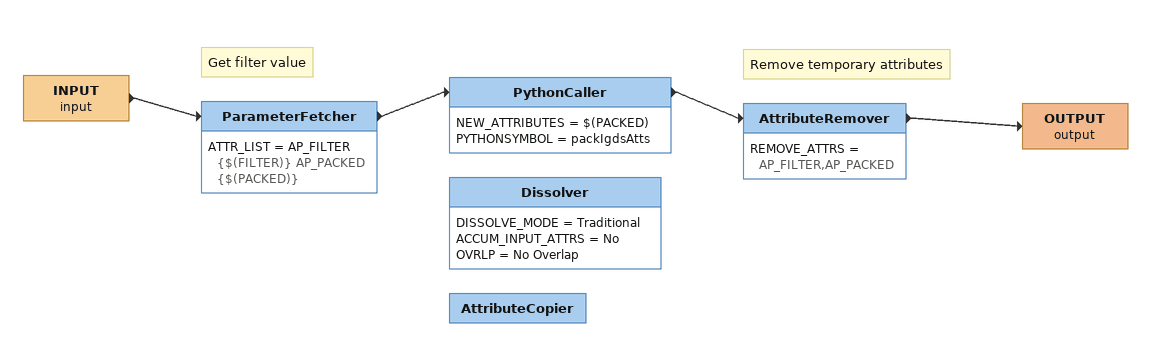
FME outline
INPUT (input)
    -> ParameterFetcher
Note: Get filter value
ParameterFetcher
    ATTR_LIST = AP_FILTER {$(FILTER)} AP_PACKED {$(PACKED)}
    -> PythonCaller
PythonCaller
    NEW_ATTRIBUTES = $(PACKED)
    PYTHONSYMBOL = packIgdsAtts
    -> AttributeRemover
Note: Remove temporary attributes
AttributeRemover
    REMOVE_ATTRS = AP_FILTER,AP_PACKED
    -> OUTPUT (output)
OUTPUT (output)
Dissolver
    DISSOLVE_MODE = Traditional
    ACCUM_INPUT_ATTRS = No
    OVRLP = No Overlap
AttributeCopier
